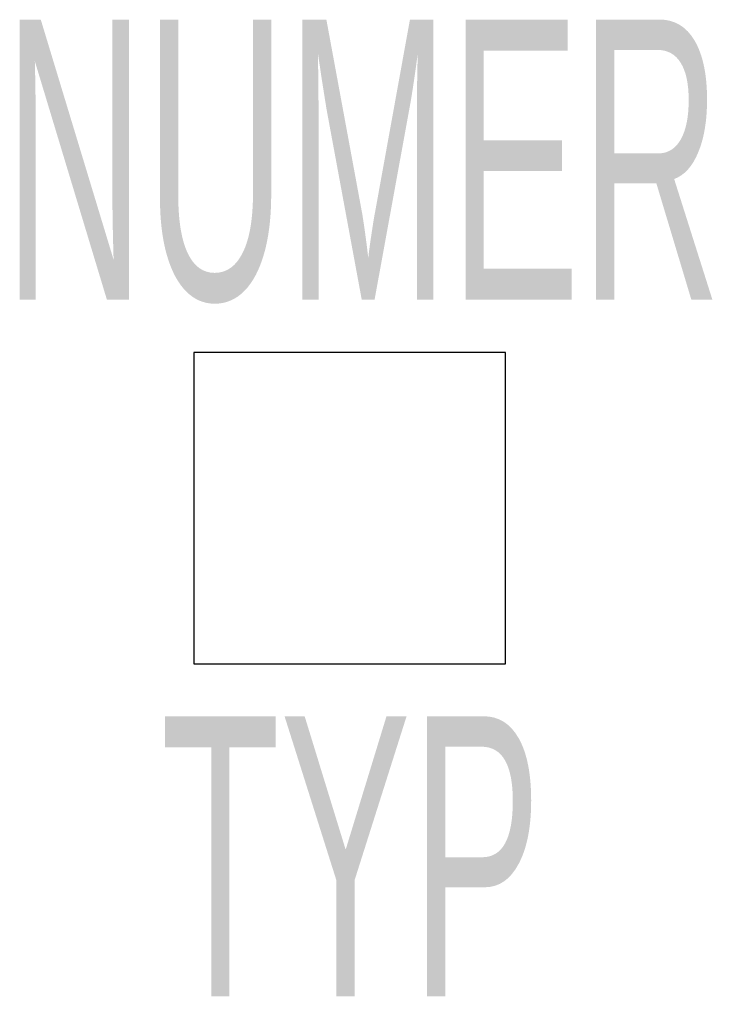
# Model space of a CAD drawing. Header units: millimetres. Extents: x -224 to 666, y -427 to 828.
import ezdxf

# ---------------------------------------------------------------- set-up
doc = ezdxf.new("R2010")
doc.units = ezdxf.units.MM
doc.header["$LTSCALE"] = 0.25
doc.layers.get('0').update_dxf_attribs({"color": 252})
doc.styles.add('Opisest3', font='arial.ttf', dxfattribs={"width": 0.5})

msp = doc.modelspace()

# ---------------------------------------------------------------- linework, layer by layer
msp.add_lwpolyline([(0, 0), (400, 0), (400, 400), (0, 400)], close=True)

# ---------------------------------------------------------------- texts
at = {"style": 'Opisest3', "width": 0.5, "flags": 8}
for tag, p in [('NUMER', (-244.6, 467.8)), ('TYP', (-42.8, -427.4))]:
    msp.add_attdef(tag, p, 'xx', height=360, dxfattribs=at)

doc.saveas('drawing.dxf')
